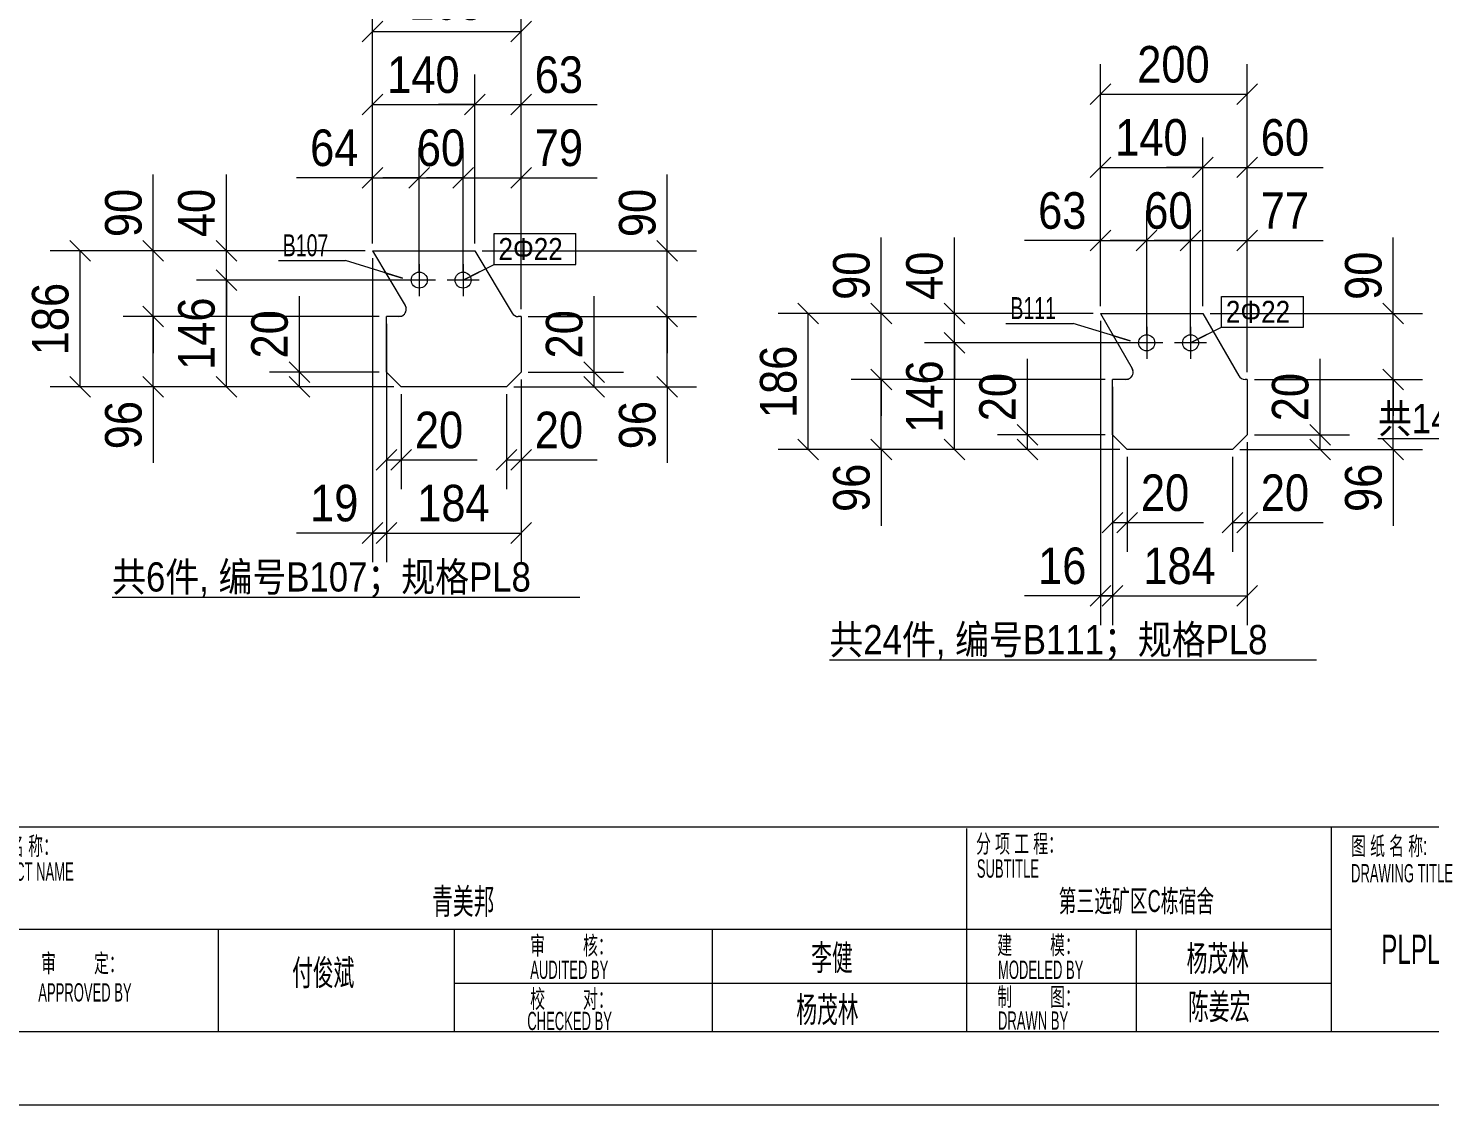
# Model space of a CAD drawing. Header units: inches. Extents: x 0 to 1938, y -2180 to 0.
# Drawn here: x 320 to 511.8, y -860 to -712.7 of the extents above; entities that cross this region are included whole.
import ezdxf

# ---------------------------------------------------------------- set-up
doc = ezdxf.new("R2010")
doc.units = ezdxf.units.IN
doc.header["$MEASUREMENT"] = 0
doc.linetypes.add('XKITLINE00', pattern=[0])
doc.linetypes.add('XKITLINE01', pattern=[4, 1, -1, 1, -1])
for name, color, linetype, lineweight in [('Bolt', 7, 'Continuous', 0), ('BoltMark', 3, 'Continuous', 0), ('DrawingSheet', 5, 'Continuous', 0), ('OtherObjectType', 1, 'Continuous', 0), ('Part', 2, 'Continuous', 0), ('PartMark', 3, 'Continuous', 0), ('Z-DIMENSIONS', 1, 'Continuous', 0)]:
    doc.layers.add(name, color=color, linetype=linetype, lineweight=lineweight)
doc.styles.add('Arial', font='arial.ttf')
doc.styles.add('Arial Narrow', font='ARIAL.TTF')
doc.styles.add('romsim', font='ARIAL.TTF')
doc.styles.add('宋体', font='ARIAL.TTF')

# ---------------------------------------------------------------- blocks, each defined once
blk = doc.blocks.new('*A219')
at = {"layer": 'Part', "color": 2, "linetype": 'XKITLINE00', "lineweight": 0}
for p, q in [((369.63, 121.83), (374.1, 114.35)), ((369.63, 121.83), (383.63, 121.83)), ((383.63, 121.83), (388.72, 113.32)), ((374.1, 114.35), (374.22, 114.07)), ((388.72, 113.32), (388.87, 113.12)), ((371.54, 105.23), (371.54, 112.83)), ((373.24, 112.83), (371.54, 112.83)), ((373.54, 112.88), (373.24, 112.83)), ((388.87, 113.12), (389.08, 112.97)), ((389.08, 112.97), (389.32, 112.87)), ((389.32, 112.87), (389.57, 112.83)), ((389.94, 112.83), (389.57, 112.83)), ((389.94, 112.83), (389.94, 105.23)), ((373.54, 103.23), (371.54, 105.23)), ((389.94, 105.23), (387.94, 103.23)), ((387.94, 103.23), (373.54, 103.23))]:
    blk.add_line(p, q, dxfattribs=at)
at = {"layer": 'Part', "color": 6, "linetype": 'XKITLINE01', "lineweight": 0}
for p, q in [((374.22, 114.07), (374.1, 114.35)), ((373.24, 112.83), (373.54, 112.88))]:
    blk.add_line(p, q, dxfattribs=at)
at = {"layer": 'Part', "color": 2, "linetype": 'XKITLINE00', "lineweight": 0}
blk.add_arc((373.24, 113.83), 1, 287.2627, 13.5761, dxfattribs=at)
at = {"layer": 'Part', "color": 6, "linetype": 'XKITLINE01', "lineweight": 0}
blk.add_arc((373.24, 113.83), 1, 287.2627, 13.5761, dxfattribs=at)
blk = doc.blocks.new('*A220')
at = {"layer": 'Bolt', "color": 2, "linetype": 'XKITLINE00', "lineweight": 0}
for p, q in [((376.02, 120.03), (376.02, 115.63)), ((382.02, 120.03), (382.02, 115.63)), ((378.22, 117.83), (373.82, 117.83)), ((384.22, 117.83), (379.82, 117.83))]:
    blk.add_line(p, q, dxfattribs=at)
for centre in [(376.02, 117.83), (382.02, 117.83)]:
    blk.add_circle(centre, 1.1, dxfattribs=at)
blk = doc.blocks.new('*A227')
at = {"layer": 'Part', "color": 2, "linetype": 'XKITLINE00', "lineweight": 0}
for p, q in [((469.23, 113.25), (473.55, 105.75)), ((469.23, 113.25), (483.23, 113.25)), ((483.23, 113.25), (488.13, 104.75)), ((473.55, 105.75), (473.66, 105.47)), ((470.87, 96.65), (470.87, 104.25)), ((472.69, 104.25), (470.87, 104.25)), ((472.98, 104.29), (472.69, 104.25)), ((488.13, 104.75), (488.29, 104.54)), ((488.29, 104.54), (488.5, 104.38)), ((488.5, 104.38), (488.74, 104.28)), ((488.74, 104.28), (489, 104.25)), ((489.27, 104.25), (489, 104.25)), ((489.27, 104.25), (489.27, 96.65)), ((472.87, 94.65), (470.87, 96.65)), ((489.27, 96.65), (487.27, 94.65)), ((487.27, 94.65), (472.87, 94.65))]:
    blk.add_line(p, q, dxfattribs=at)
at = {"layer": 'Part', "color": 6, "linetype": 'XKITLINE01', "lineweight": 0}
for p, q in [((473.66, 105.47), (473.55, 105.75)), ((472.69, 104.25), (472.98, 104.29))]:
    blk.add_line(p, q, dxfattribs=at)
at = {"layer": 'Part', "color": 2, "linetype": 'XKITLINE00', "lineweight": 0}
blk.add_arc((472.69, 105.25), 1, 287.1352, 12.8115, dxfattribs=at)
at = {"layer": 'Part', "color": 6, "linetype": 'XKITLINE01', "lineweight": 0}
blk.add_arc((472.69, 105.25), 1, 287.1352, 12.8115, dxfattribs=at)
blk = doc.blocks.new('*A228')
at = {"layer": 'Bolt', "color": 2, "linetype": 'XKITLINE00', "lineweight": 0}
for p, q in [((475.54, 111.45), (475.54, 107.05)), ((481.54, 111.45), (481.54, 107.05)), ((477.74, 109.25), (473.34, 109.25)), ((483.74, 109.25), (479.34, 109.25))]:
    blk.add_line(p, q, dxfattribs=at)
for centre in [(475.54, 109.25), (481.54, 109.25)]:
    blk.add_circle(centre, 1.1, dxfattribs=at)
blk = doc.blocks.new('*A237')
at = {"layer": 'DrawingSheet', "color": 5, "linetype": 'XKITLINE00', "lineweight": 0}
blk.add_line((5, 5), (635, 5), dxfattribs=at)
blk = doc.blocks.new('*A239')
at = {"layer": 'OtherObjectType', "color": 3, "linetype": 'XKITLINE00', "lineweight": 0}
for p, q in [((625, 43), (217.6, 43)), ((452.8, 43), (382.8, 43)), ((450.9, 42.8), (450.9, 15.1)), ((500.8, 43), (500.8, 15)), ((500.8, 29), (313.7, 29)), ((348.5, 29), (348.5, 15)), ((380.8, 29), (380.8, 15)), ((416.1, 29.1), (416.1, 15.1)), ((474.1, 29), (474.1, 15)), ((500.8, 21.6), (380.8, 21.6)), ((625, 15), (217.6, 15))]:
    blk.add_line(p, q, dxfattribs=at)
at = {"layer": 'OtherObjectType', "color": 7, "style": 'Arial'}
for s, height, width, p in [('分 项 工 程：', 2.5, 0.595, (452.2, 39.49)), ('项 目 名 称：', 2.5, 0.595, (314.7, 39.18)), ('图 纸 名 称:', 2.5, 0.595, (503.5, 39.17)), ('SUBTITLE', 2.5, 0.51, (452.3, 36.09)), ('PROJECT NAME', 2.5, 0.51, (314.8, 35.67)), ('DRAWING TITLE', 2.5, 0.51, (503.5, 35.45)), ('审         核：', 2.5, 0.595, (391.2, 25.57)), ('李健', 3.5, 0.595, (429.64, 23.4)), ('建         模：', 2.5, 0.595, (455.1, 25.62)), ('杨茂林', 3.5, 0.595, (481, 23.3)), ('审         定：', 2.5, 0.595, (324.3, 23.14)), ('付俊斌', 3.5, 0.595, (358.62, 21.35)), ('AUDITED BY', 2.5, 0.51, (391.2, 22.25)), ('MODELED BY', 2.5, 0.51, (455.2, 22.24)), ('APPROVED BY', 2.5, 0.51, (323.9, 19.15)), ('校         对：', 2.5, 0.595, (391.2, 18.27)), ('制         图：', 2.5, 0.595, (455.1, 18.55)), ('杨茂林', 3.5, 0.595, (427.6, 16.3)), ('陈姜宏', 3.5, 0.595, (481.2, 16.7)), ('CHECKED BY', 2.5, 0.51, (390.8, 15.24)), ('DRAWN BY', 2.5, 0.51, (455.2, 15.29))]:
    blk.add_text(s, height=height, dxfattribs=dict(at, width=width)).set_placement(p)
at = {"layer": 'OtherObjectType', "color": 2, "style": 'Arial', "width": 0.595}
for s, height, p in [('青美邦', 3.5, (377.78, 31.1)), ('第三选矿区C栋宿舍', 3, (463.49, 31.4))]:
    blk.add_text(s, height=height, dxfattribs=at).set_placement(p)
at = {"layer": 'OtherObjectType', "color": 6, "style": 'Arial', "width": 0.595}
blk.add_text('PLPL8mm零件图', height=4, dxfattribs=at).set_placement((507.62, 24.3))
blk = doc.blocks.new('*A536')
at = {"layer": 'OtherObjectType', "color": 6, "linetype": 'XKITLINE00', "lineweight": 0}
blk.add_line((334, 74.48), (397.98, 74.48), dxfattribs=at)
at = {"layer": 'OtherObjectType', "color": 3, "style": '宋体', "width": 0.85}
blk.add_text('共6件, 编号B107；规格PL8', height=4, dxfattribs=at).set_placement((334, 75.23))
blk = doc.blocks.new('*A537')
at = {"layer": 'Z-DIMENSIONS', "color": 4, "linetype": 'XKITLINE00', "lineweight": 0}
for p, q in [((389.94, 104.23), (389.94, 89.23)), ((387.94, 102.23), (387.94, 89.23)), ((389.36, 94.65), (386.53, 91.82)), ((391.36, 94.65), (388.53, 91.82)), ((387.94, 93.23), (389.94, 93.23)), ((389.94, 93.23), (400.36, 93.23)), ((389.94, 93.23), (400.36, 93.23))]:
    blk.add_line(p, q, dxfattribs=at)
at = {"layer": 'Z-DIMENSIONS', "color": 7}
for p in [(387.94, 93.23), (389.94, 93.23)]:
    blk.add_point(p, dxfattribs=at)
at = {"layer": 'Z-DIMENSIONS', "color": 7, "style": 'Arial Narrow', "width": 0.85}
blk.add_text('20', height=5, dxfattribs=at).set_placement((391.82, 94.83))
blk = doc.blocks.new('*A538')
at = {"layer": 'Z-DIMENSIONS', "color": 4, "linetype": 'XKITLINE00', "lineweight": 0}
for p, q in [((371.54, 104.23), (371.54, 89.23)), ((373.54, 102.23), (373.54, 89.23)), ((372.96, 94.65), (370.13, 91.82)), ((374.96, 94.65), (372.13, 91.82)), ((371.54, 93.23), (373.54, 93.23)), ((373.54, 93.23), (383.96, 93.23)), ((373.54, 93.23), (383.96, 93.23))]:
    blk.add_line(p, q, dxfattribs=at)
at = {"layer": 'Z-DIMENSIONS', "color": 7}
for p in [(371.54, 93.23), (373.54, 93.23)]:
    blk.add_point(p, dxfattribs=at)
at = {"layer": 'Z-DIMENSIONS', "color": 7, "style": 'Arial Narrow', "width": 0.85}
blk.add_text('20', height=5, dxfattribs=at).set_placement((375.42, 94.83))
blk = doc.blocks.new('*A539')
at = {"layer": 'Z-DIMENSIONS', "color": 4, "linetype": 'XKITLINE00', "lineweight": 0}
for p, q in [((359.63, 105.23), (359.63, 115.65)), ((359.63, 105.23), (359.63, 115.65)), ((358.22, 106.65), (361.05, 103.82)), ((370.54, 105.23), (355.53, 105.23)), ((358.22, 104.65), (361.05, 101.82)), ((359.63, 103.23), (359.63, 105.23)), ((372.54, 103.23), (355.53, 103.23))]:
    blk.add_line(p, q, dxfattribs=at)
at = {"layer": 'Z-DIMENSIONS', "color": 7}
for p in [(359.63, 105.23), (359.63, 103.23)]:
    blk.add_point(p, dxfattribs=at)
at = {"layer": 'Z-DIMENSIONS', "color": 7, "style": 'Arial Narrow', "width": 0.85}
blk.add_text('20', height=5, rotation=90.0002, dxfattribs=at).set_placement((358.03, 107.11))
blk = doc.blocks.new('*A540')
at = {"layer": 'Z-DIMENSIONS', "color": 4, "linetype": 'XKITLINE00', "lineweight": 0}
for p, q in [((399.94, 105.23), (399.94, 115.65)), ((399.94, 105.23), (399.94, 115.65)), ((398.53, 106.65), (401.36, 103.82)), ((390.94, 105.23), (403.94, 105.23)), ((398.53, 104.65), (401.36, 101.82)), ((399.94, 103.23), (399.94, 105.23)), ((388.94, 103.23), (403.94, 103.23))]:
    blk.add_line(p, q, dxfattribs=at)
at = {"layer": 'Z-DIMENSIONS', "color": 7}
for p in [(399.94, 105.23), (399.94, 103.23)]:
    blk.add_point(p, dxfattribs=at)
at = {"layer": 'Z-DIMENSIONS', "color": 7, "style": 'Arial Narrow', "width": 0.85}
blk.add_text('20', height=5, rotation=90.0002, dxfattribs=at).set_placement((398.34, 107.11))
blk = doc.blocks.new('*A541')
at = {"layer": 'Z-DIMENSIONS', "color": 4, "linetype": 'XKITLINE00', "lineweight": 0}
for p, q in [((382.02, 118.83), (382.02, 135.93)), ((389.94, 113.83), (389.94, 135.93)), ((383.44, 133.25), (380.61, 130.42)), ((391.36, 133.25), (388.53, 130.42)), ((382.02, 131.83), (377.02, 131.83)), ((382.02, 131.83), (389.94, 131.83)), ((389.94, 131.83), (400.36, 131.83)), ((389.94, 131.83), (400.36, 131.83))]:
    blk.add_line(p, q, dxfattribs=at)
at = {"layer": 'Z-DIMENSIONS', "color": 7}
for p in [(382.02, 131.83), (389.94, 131.83)]:
    blk.add_point(p, dxfattribs=at)
at = {"layer": 'Z-DIMENSIONS', "color": 7, "style": 'Arial Narrow', "width": 0.85}
blk.add_text('79', height=5, dxfattribs=at).set_placement((391.82, 133.43))
blk = doc.blocks.new('*A542')
at = {"layer": 'Z-DIMENSIONS', "color": 4, "linetype": 'XKITLINE00', "lineweight": 0}
for p, q in [((376.02, 118.83), (376.02, 135.93)), ((382.02, 118.83), (382.02, 135.93)), ((377.44, 133.25), (374.61, 130.42)), ((383.44, 133.25), (380.61, 130.42)), ((376.02, 131.83), (371.02, 131.83)), ((376.02, 131.83), (382.02, 131.83)), ((382.02, 131.83), (387.02, 131.83))]:
    blk.add_line(p, q, dxfattribs=at)
at = {"layer": 'Z-DIMENSIONS', "color": 7}
for p in [(376.02, 131.83), (382.02, 131.83)]:
    blk.add_point(p, dxfattribs=at)
at = {"layer": 'Z-DIMENSIONS', "color": 7, "style": 'Arial Narrow', "width": 0.85}
blk.add_text('60', height=5, dxfattribs=at).set_placement((375.69, 133.43))
blk = doc.blocks.new('*A543')
at = {"layer": 'Z-DIMENSIONS', "color": 4, "linetype": 'XKITLINE00', "lineweight": 0}
for p, q in [((369.63, 122.83), (369.63, 135.93)), ((376.02, 118.83), (376.02, 135.93)), ((371.05, 133.25), (368.22, 130.42)), ((377.44, 133.25), (374.61, 130.42)), ((369.63, 131.83), (359.22, 131.83)), ((369.63, 131.83), (359.22, 131.83)), ((369.63, 131.83), (376.02, 131.83)), ((376.02, 131.83), (381.02, 131.83))]:
    blk.add_line(p, q, dxfattribs=at)
at = {"layer": 'Z-DIMENSIONS', "color": 7}
for p in [(369.63, 131.83), (376.02, 131.83)]:
    blk.add_point(p, dxfattribs=at)
at = {"layer": 'Z-DIMENSIONS', "color": 7, "style": 'Arial Narrow', "width": 0.85}
blk.add_text('64', height=5, dxfattribs=at).set_placement((361.09, 133.43))
blk = doc.blocks.new('*A544')
at = {"layer": 'Z-DIMENSIONS', "color": 4, "linetype": 'XKITLINE00', "lineweight": 0}
for p, q in [((349.63, 121.83), (349.63, 132.25)), ((349.63, 121.83), (349.63, 132.25)), ((348.22, 123.25), (351.05, 120.42)), ((368.63, 121.83), (345.53, 121.83)), ((349.63, 117.83), (349.63, 121.83)), ((348.22, 119.25), (351.05, 116.42)), ((375.02, 117.83), (345.53, 117.83)), ((349.63, 117.83), (349.63, 112.83))]:
    blk.add_line(p, q, dxfattribs=at)
at = {"layer": 'Z-DIMENSIONS', "color": 7}
for p in [(349.63, 121.83), (349.63, 117.83)]:
    blk.add_point(p, dxfattribs=at)
at = {"layer": 'Z-DIMENSIONS', "color": 7, "style": 'Arial Narrow', "width": 0.85}
blk.add_text('40', height=5, rotation=90.0002, dxfattribs=at).set_placement((348.03, 123.71))
blk = doc.blocks.new('*A545')
at = {"layer": 'Z-DIMENSIONS', "color": 4, "linetype": 'XKITLINE00', "lineweight": 0}
for p, q in [((349.63, 117.83), (349.63, 122.83)), ((348.22, 119.25), (351.05, 116.42)), ((375.02, 117.83), (345.53, 117.83)), ((349.63, 103.23), (349.63, 117.83)), ((348.22, 104.65), (351.05, 101.82)), ((372.54, 103.23), (345.53, 103.23))]:
    blk.add_line(p, q, dxfattribs=at)
at = {"layer": 'Z-DIMENSIONS', "color": 7}
for p in [(349.63, 117.83), (349.63, 103.23)]:
    blk.add_point(p, dxfattribs=at)
at = {"layer": 'Z-DIMENSIONS', "color": 7, "style": 'Arial Narrow', "width": 0.85}
blk.add_text('146', height=5, rotation=90.0002, dxfattribs=at).set_placement((348.03, 105.54))
blk = doc.blocks.new('*A546')
at = {"layer": 'Z-DIMENSIONS', "color": 4, "linetype": 'XKITLINE00', "lineweight": 0}
for p, q in [((383.63, 122.83), (383.63, 145.93)), ((389.94, 113.83), (389.94, 145.93)), ((385.05, 143.25), (382.22, 140.42)), ((391.36, 143.25), (388.53, 140.42)), ((383.63, 141.83), (378.63, 141.83)), ((383.63, 141.83), (389.94, 141.83)), ((389.94, 141.83), (400.36, 141.83)), ((389.94, 141.83), (400.36, 141.83))]:
    blk.add_line(p, q, dxfattribs=at)
at = {"layer": 'Z-DIMENSIONS', "color": 7}
for p in [(383.63, 141.83), (389.94, 141.83)]:
    blk.add_point(p, dxfattribs=at)
at = {"layer": 'Z-DIMENSIONS', "color": 7, "style": 'Arial Narrow', "width": 0.85}
blk.add_text('63', height=5, dxfattribs=at).set_placement((391.82, 143.43))
blk = doc.blocks.new('*A547')
at = {"layer": 'Z-DIMENSIONS', "color": 4, "linetype": 'XKITLINE00', "lineweight": 0}
for p, q in [((369.63, 122.83), (369.63, 145.93)), ((383.63, 122.83), (383.63, 145.93)), ((371.05, 143.25), (368.22, 140.42)), ((385.05, 143.25), (382.22, 140.42)), ((369.63, 141.83), (383.63, 141.83)), ((383.63, 141.83), (388.63, 141.83))]:
    blk.add_line(p, q, dxfattribs=at)
at = {"layer": 'Z-DIMENSIONS', "color": 7}
for p in [(369.63, 141.83), (383.63, 141.83)]:
    blk.add_point(p, dxfattribs=at)
at = {"layer": 'Z-DIMENSIONS', "color": 7, "style": 'Arial Narrow', "width": 0.85}
blk.add_text('140', height=5, dxfattribs=at).set_placement((371.63, 143.43))
blk = doc.blocks.new('*A548')
at = {"layer": 'Z-DIMENSIONS', "color": 4, "linetype": 'XKITLINE00', "lineweight": 0}
for p, q in [((371.54, 111.83), (371.54, 79.23)), ((389.94, 104.23), (389.94, 79.23)), ((372.96, 84.65), (370.13, 81.82)), ((391.36, 84.65), (388.53, 81.82)), ((371.54, 83.23), (366.54, 83.23)), ((371.54, 83.23), (389.94, 83.23))]:
    blk.add_line(p, q, dxfattribs=at)
at = {"layer": 'Z-DIMENSIONS', "color": 7}
for p in [(371.54, 83.23), (389.94, 83.23)]:
    blk.add_point(p, dxfattribs=at)
at = {"layer": 'Z-DIMENSIONS', "color": 7, "style": 'Arial Narrow', "width": 0.85}
blk.add_text('184', height=5, dxfattribs=at).set_placement((375.74, 84.83))
blk = doc.blocks.new('*A549')
at = {"layer": 'Z-DIMENSIONS', "color": 4, "linetype": 'XKITLINE00', "lineweight": 0}
for p, q in [((369.63, 120.83), (369.63, 79.23)), ((371.54, 111.83), (371.54, 79.23)), ((371.05, 84.65), (368.22, 81.82)), ((372.96, 84.65), (370.13, 81.82)), ((369.63, 83.23), (359.22, 83.23)), ((369.63, 83.23), (359.22, 83.23)), ((369.63, 83.23), (371.54, 83.23)), ((371.54, 83.23), (376.54, 83.23))]:
    blk.add_line(p, q, dxfattribs=at)
at = {"layer": 'Z-DIMENSIONS', "color": 7}
for p in [(369.63, 83.23), (371.54, 83.23)]:
    blk.add_point(p, dxfattribs=at)
at = {"layer": 'Z-DIMENSIONS', "color": 7, "style": 'Arial Narrow', "width": 0.85}
blk.add_text('19', height=5, dxfattribs=at).set_placement((361.09, 84.83))
blk = doc.blocks.new('*A550')
at = {"layer": 'Z-DIMENSIONS', "color": 4, "linetype": 'XKITLINE00', "lineweight": 0}
for p, q in [((339.63, 121.83), (339.63, 132.25)), ((339.63, 121.83), (339.63, 132.25)), ((338.22, 123.25), (341.05, 120.42)), ((368.63, 121.83), (335.53, 121.83)), ((339.63, 112.83), (339.63, 121.83)), ((338.22, 114.25), (341.05, 111.42)), ((370.54, 112.83), (335.53, 112.83)), ((339.63, 112.83), (339.63, 107.83))]:
    blk.add_line(p, q, dxfattribs=at)
at = {"layer": 'Z-DIMENSIONS', "color": 7}
for p in [(339.63, 121.83), (339.63, 112.83)]:
    blk.add_point(p, dxfattribs=at)
at = {"layer": 'Z-DIMENSIONS', "color": 7, "style": 'Arial Narrow', "width": 0.85}
blk.add_text('90', height=5, rotation=90.0002, dxfattribs=at).set_placement((338.03, 123.71))
blk = doc.blocks.new('*A551')
at = {"layer": 'Z-DIMENSIONS', "color": 4, "linetype": 'XKITLINE00', "lineweight": 0}
for p, q in [((339.63, 112.83), (339.63, 117.83)), ((338.22, 114.25), (341.05, 111.42)), ((370.54, 112.83), (335.53, 112.83)), ((339.63, 103.23), (339.63, 112.83)), ((338.22, 104.65), (341.05, 101.82)), ((372.54, 103.23), (335.53, 103.23)), ((339.63, 103.23), (339.63, 92.82)), ((339.63, 103.23), (339.63, 92.82))]:
    blk.add_line(p, q, dxfattribs=at)
at = {"layer": 'Z-DIMENSIONS', "color": 7}
for p in [(339.63, 112.83), (339.63, 103.23)]:
    blk.add_point(p, dxfattribs=at)
at = {"layer": 'Z-DIMENSIONS', "color": 7, "style": 'Arial Narrow', "width": 0.85}
blk.add_text('96', height=5, rotation=90.0002, dxfattribs=at).set_placement((338.03, 94.69))
blk = doc.blocks.new('*A552')
at = {"layer": 'Z-DIMENSIONS', "color": 4, "linetype": 'XKITLINE00', "lineweight": 0}
for p, q in [((409.94, 121.83), (409.94, 132.25)), ((409.94, 121.83), (409.94, 132.25)), ((408.53, 123.25), (411.36, 120.42)), ((384.63, 121.83), (413.94, 121.83)), ((409.94, 112.83), (409.94, 121.83)), ((408.53, 114.25), (411.36, 111.42)), ((390.94, 112.83), (413.94, 112.83)), ((409.94, 112.83), (409.94, 107.83))]:
    blk.add_line(p, q, dxfattribs=at)
at = {"layer": 'Z-DIMENSIONS', "color": 7}
for p in [(409.94, 121.83), (409.94, 112.83)]:
    blk.add_point(p, dxfattribs=at)
at = {"layer": 'Z-DIMENSIONS', "color": 7, "style": 'Arial Narrow', "width": 0.85}
blk.add_text('90', height=5, rotation=90.0002, dxfattribs=at).set_placement((408.34, 123.71))
blk = doc.blocks.new('*A553')
at = {"layer": 'Z-DIMENSIONS', "color": 4, "linetype": 'XKITLINE00', "lineweight": 0}
for p, q in [((409.94, 112.83), (409.94, 117.83)), ((408.53, 114.25), (411.36, 111.42)), ((390.94, 112.83), (413.94, 112.83)), ((409.94, 103.23), (409.94, 112.83)), ((408.53, 104.65), (411.36, 101.82)), ((388.94, 103.23), (413.94, 103.23)), ((409.94, 103.23), (409.94, 92.82)), ((409.94, 103.23), (409.94, 92.82))]:
    blk.add_line(p, q, dxfattribs=at)
at = {"layer": 'Z-DIMENSIONS', "color": 7}
for p in [(409.94, 112.83), (409.94, 103.23)]:
    blk.add_point(p, dxfattribs=at)
at = {"layer": 'Z-DIMENSIONS', "color": 7, "style": 'Arial Narrow', "width": 0.85}
blk.add_text('96', height=5, rotation=90.0002, dxfattribs=at).set_placement((408.34, 94.69))
blk = doc.blocks.new('*A554')
at = {"layer": 'Z-DIMENSIONS', "color": 4, "linetype": 'XKITLINE00', "lineweight": 0}
for p, q in [((369.63, 122.83), (369.63, 155.93)), ((389.94, 113.83), (389.94, 155.93)), ((371.05, 153.25), (368.22, 150.42)), ((369.63, 151.83), (389.94, 151.83)), ((391.36, 153.25), (388.53, 150.42))]:
    blk.add_line(p, q, dxfattribs=at)
at = {"layer": 'Z-DIMENSIONS', "color": 7}
for p in [(369.63, 151.83), (389.94, 151.83)]:
    blk.add_point(p, dxfattribs=at)
at = {"layer": 'Z-DIMENSIONS', "color": 7, "style": 'Arial Narrow', "width": 0.85}
blk.add_text('203', height=5, dxfattribs=at).set_placement((374.79, 153.43))
blk = doc.blocks.new('*A555')
at = {"layer": 'Z-DIMENSIONS', "color": 4, "linetype": 'XKITLINE00', "lineweight": 0}
for p, q in [((328.22, 123.25), (331.05, 120.42)), ((368.63, 121.83), (325.53, 121.83)), ((329.63, 103.23), (329.63, 121.83)), ((328.22, 104.65), (331.05, 101.82)), ((372.54, 103.23), (325.53, 103.23))]:
    blk.add_line(p, q, dxfattribs=at)
at = {"layer": 'Z-DIMENSIONS', "color": 7}
for p in [(329.63, 121.83), (329.63, 103.23)]:
    blk.add_point(p, dxfattribs=at)
at = {"layer": 'Z-DIMENSIONS', "color": 7, "style": 'Arial Narrow', "width": 0.85}
blk.add_text('186', height=5, rotation=90.0002, dxfattribs=at).set_placement((328.03, 107.54))
blk = doc.blocks.new('*A556')
at = {"layer": 'PartMark', "color": 4, "linetype": 'XKITLINE00', "lineweight": 0}
for p, q in [((356.74, 120.49), (365.93, 120.49)), ((373.72, 118.09), (365.93, 120.49)), ((371.33, 118.82), (373.72, 118.09))]:
    blk.add_line(p, q, dxfattribs=at)
at = {"layer": 'PartMark', "color": 1, "style": 'romsim', "width": 0.6375}
blk.add_text('B107', height=3, dxfattribs=at).set_placement((357.34, 121.09))
blk = doc.blocks.new('*A557')
at = {"layer": 'BoltMark', "color": 1, "linetype": 'XKITLINE00', "lineweight": 0}
for p, q in [((386.26, 124.18), (397.46, 124.18)), ((386.26, 119.98), (386.26, 124.18)), ((397.46, 119.98), (397.46, 124.18)), ((382.02, 117.83), (386.26, 119.98)), ((384.25, 118.96), (382.02, 117.83)), ((386.26, 119.98), (397.46, 119.98))]:
    blk.add_line(p, q, dxfattribs=at)
at = {"layer": 'BoltMark', "color": 4, "style": '宋体', "width": 0.85}
blk.add_text('2Φ22', height=3, dxfattribs=at).set_placement((386.86, 120.58))
blk = doc.blocks.new('*A624')
at = {"layer": 'OtherObjectType', "color": 6, "linetype": 'XKITLINE00', "lineweight": 0}
blk.add_line((432.13, 65.9), (498.78, 65.9), dxfattribs=at)
at = {"layer": 'OtherObjectType', "color": 3, "style": '宋体', "width": 0.85}
blk.add_text('共24件, 编号B111；规格PL8', height=4, dxfattribs=at).set_placement((432.13, 66.65))
blk = doc.blocks.new('*A625')
at = {"layer": 'Z-DIMENSIONS', "color": 4, "linetype": 'XKITLINE00', "lineweight": 0}
for p, q in [((489.27, 95.65), (489.27, 80.65)), ((487.27, 93.65), (487.27, 80.65)), ((488.69, 86.06), (485.86, 83.24)), ((487.27, 84.65), (489.27, 84.65)), ((490.69, 86.06), (487.86, 83.24)), ((489.27, 84.65), (499.69, 84.65)), ((489.27, 84.65), (499.69, 84.65))]:
    blk.add_line(p, q, dxfattribs=at)
at = {"layer": 'Z-DIMENSIONS', "color": 7}
for p in [(487.27, 84.65), (489.27, 84.65)]:
    blk.add_point(p, dxfattribs=at)
at = {"layer": 'Z-DIMENSIONS', "color": 7, "style": 'Arial Narrow', "width": 0.85}
blk.add_text('20', height=5, dxfattribs=at).set_placement((491.15, 86.25))
blk = doc.blocks.new('*A626')
at = {"layer": 'Z-DIMENSIONS', "color": 4, "linetype": 'XKITLINE00', "lineweight": 0}
for p, q in [((470.87, 95.65), (470.87, 80.65)), ((472.87, 93.65), (472.87, 80.65)), ((472.29, 86.06), (469.46, 83.24)), ((470.87, 84.65), (472.87, 84.65)), ((474.29, 86.06), (471.46, 83.24)), ((472.87, 84.65), (483.29, 84.65)), ((472.87, 84.65), (483.29, 84.65))]:
    blk.add_line(p, q, dxfattribs=at)
at = {"layer": 'Z-DIMENSIONS', "color": 7}
for p in [(470.87, 84.65), (472.87, 84.65)]:
    blk.add_point(p, dxfattribs=at)
at = {"layer": 'Z-DIMENSIONS', "color": 7, "style": 'Arial Narrow', "width": 0.85}
blk.add_text('20', height=5, dxfattribs=at).set_placement((474.75, 86.25))
blk = doc.blocks.new('*A627')
at = {"layer": 'Z-DIMENSIONS', "color": 4, "linetype": 'XKITLINE00', "lineweight": 0}
for p, q in [((459.23, 96.65), (459.23, 107.07)), ((459.23, 96.65), (459.23, 107.07)), ((457.82, 98.06), (460.65, 95.24)), ((469.87, 96.65), (455.13, 96.65)), ((457.82, 96.06), (460.65, 93.24)), ((459.23, 94.65), (459.23, 96.65)), ((471.87, 94.65), (455.13, 94.65))]:
    blk.add_line(p, q, dxfattribs=at)
at = {"layer": 'Z-DIMENSIONS', "color": 7}
for p in [(459.23, 96.65), (459.23, 94.65)]:
    blk.add_point(p, dxfattribs=at)
at = {"layer": 'Z-DIMENSIONS', "color": 7, "style": 'Arial Narrow', "width": 0.85}
blk.add_text('20', height=5, rotation=90.0002, dxfattribs=at).set_placement((457.63, 98.52))
blk = doc.blocks.new('*A628')
at = {"layer": 'Z-DIMENSIONS', "color": 4, "linetype": 'XKITLINE00', "lineweight": 0}
for p, q in [((499.27, 96.65), (499.27, 107.07)), ((499.27, 96.65), (499.27, 107.07)), ((497.86, 98.06), (500.69, 95.24)), ((490.27, 96.65), (503.27, 96.65)), ((497.86, 96.06), (500.69, 93.24)), ((499.27, 94.65), (499.27, 96.65)), ((488.27, 94.65), (503.27, 94.65))]:
    blk.add_line(p, q, dxfattribs=at)
at = {"layer": 'Z-DIMENSIONS', "color": 7}
for p in [(499.27, 96.65), (499.27, 94.65)]:
    blk.add_point(p, dxfattribs=at)
at = {"layer": 'Z-DIMENSIONS', "color": 7, "style": 'Arial Narrow', "width": 0.85}
blk.add_text('20', height=5, rotation=90.0002, dxfattribs=at).set_placement((497.67, 98.52))
blk = doc.blocks.new('*A629')
at = {"layer": 'Z-DIMENSIONS', "color": 4, "linetype": 'XKITLINE00', "lineweight": 0}
for p, q in [((481.54, 110.25), (481.54, 127.35)), ((489.27, 105.25), (489.27, 127.35)), ((481.54, 123.25), (476.54, 123.25)), ((482.95, 124.66), (480.12, 121.84)), ((481.54, 123.25), (489.27, 123.25)), ((490.69, 124.66), (487.86, 121.84)), ((489.27, 123.25), (499.69, 123.25)), ((489.27, 123.25), (499.69, 123.25))]:
    blk.add_line(p, q, dxfattribs=at)
at = {"layer": 'Z-DIMENSIONS', "color": 7}
for p in [(481.54, 123.25), (489.27, 123.25)]:
    blk.add_point(p, dxfattribs=at)
at = {"layer": 'Z-DIMENSIONS', "color": 7, "style": 'Arial Narrow', "width": 0.85}
blk.add_text('77', height=5, dxfattribs=at).set_placement((491.15, 124.85))
blk = doc.blocks.new('*A630')
at = {"layer": 'Z-DIMENSIONS', "color": 4, "linetype": 'XKITLINE00', "lineweight": 0}
for p, q in [((475.54, 110.25), (475.54, 127.35)), ((481.54, 110.25), (481.54, 127.35)), ((475.54, 123.25), (470.54, 123.25)), ((476.95, 124.66), (474.12, 121.84)), ((475.54, 123.25), (481.54, 123.25)), ((482.95, 124.66), (480.12, 121.84)), ((481.54, 123.25), (486.54, 123.25))]:
    blk.add_line(p, q, dxfattribs=at)
at = {"layer": 'Z-DIMENSIONS', "color": 7}
for p in [(475.54, 123.25), (481.54, 123.25)]:
    blk.add_point(p, dxfattribs=at)
at = {"layer": 'Z-DIMENSIONS', "color": 7, "style": 'Arial Narrow', "width": 0.85}
blk.add_text('60', height=5, dxfattribs=at).set_placement((475.21, 124.85))
blk = doc.blocks.new('*A631')
at = {"layer": 'Z-DIMENSIONS', "color": 4, "linetype": 'XKITLINE00', "lineweight": 0}
for p, q in [((469.23, 114.25), (469.23, 127.35)), ((475.54, 110.25), (475.54, 127.35)), ((469.23, 123.25), (458.82, 123.25)), ((469.23, 123.25), (458.82, 123.25)), ((470.65, 124.66), (467.82, 121.84)), ((469.23, 123.25), (475.54, 123.25)), ((476.95, 124.66), (474.12, 121.84)), ((475.54, 123.25), (480.54, 123.25))]:
    blk.add_line(p, q, dxfattribs=at)
at = {"layer": 'Z-DIMENSIONS', "color": 7}
for p in [(469.23, 123.25), (475.54, 123.25)]:
    blk.add_point(p, dxfattribs=at)
at = {"layer": 'Z-DIMENSIONS', "color": 7, "style": 'Arial Narrow', "width": 0.85}
blk.add_text('63', height=5, dxfattribs=at).set_placement((460.69, 124.85))
blk = doc.blocks.new('*A632')
at = {"layer": 'Z-DIMENSIONS', "color": 4, "linetype": 'XKITLINE00', "lineweight": 0}
for p, q in [((449.23, 113.25), (449.23, 123.67)), ((449.23, 113.25), (449.23, 123.67)), ((468.23, 113.25), (445.13, 113.25)), ((447.82, 114.66), (450.65, 111.84)), ((449.23, 109.25), (449.23, 113.25)), ((447.82, 110.66), (450.65, 107.84)), ((474.54, 109.25), (445.13, 109.25)), ((449.23, 109.25), (449.23, 104.25))]:
    blk.add_line(p, q, dxfattribs=at)
at = {"layer": 'Z-DIMENSIONS', "color": 7}
for p in [(449.23, 113.25), (449.23, 109.25)]:
    blk.add_point(p, dxfattribs=at)
at = {"layer": 'Z-DIMENSIONS', "color": 7, "style": 'Arial Narrow', "width": 0.85}
blk.add_text('40', height=5, rotation=90.0002, dxfattribs=at).set_placement((447.63, 115.12))
blk = doc.blocks.new('*A633')
at = {"layer": 'Z-DIMENSIONS', "color": 4, "linetype": 'XKITLINE00', "lineweight": 0}
for p, q in [((449.23, 109.25), (449.23, 114.25)), ((447.82, 110.66), (450.65, 107.84)), ((474.54, 109.25), (445.13, 109.25)), ((449.23, 94.65), (449.23, 109.25)), ((447.82, 96.06), (450.65, 93.24)), ((471.87, 94.65), (445.13, 94.65))]:
    blk.add_line(p, q, dxfattribs=at)
at = {"layer": 'Z-DIMENSIONS', "color": 7}
for p in [(449.23, 109.25), (449.23, 94.65)]:
    blk.add_point(p, dxfattribs=at)
at = {"layer": 'Z-DIMENSIONS', "color": 7, "style": 'Arial Narrow', "width": 0.85}
blk.add_text('146', height=5, rotation=90.0002, dxfattribs=at).set_placement((447.63, 96.95))
blk = doc.blocks.new('*A634')
at = {"layer": 'Z-DIMENSIONS', "color": 4, "linetype": 'XKITLINE00', "lineweight": 0}
for p, q in [((483.23, 114.25), (483.23, 137.35)), ((489.27, 105.25), (489.27, 137.35)), ((484.65, 134.66), (481.82, 131.84)), ((490.69, 134.66), (487.86, 131.84)), ((483.23, 133.25), (478.23, 133.25)), ((483.23, 133.25), (489.27, 133.25)), ((489.27, 133.25), (499.69, 133.25)), ((489.27, 133.25), (499.69, 133.25))]:
    blk.add_line(p, q, dxfattribs=at)
at = {"layer": 'Z-DIMENSIONS', "color": 7}
for p in [(483.23, 133.25), (489.27, 133.25)]:
    blk.add_point(p, dxfattribs=at)
at = {"layer": 'Z-DIMENSIONS', "color": 7, "style": 'Arial Narrow', "width": 0.85}
blk.add_text('60', height=5, dxfattribs=at).set_placement((491.15, 134.85))
blk = doc.blocks.new('*A635')
at = {"layer": 'Z-DIMENSIONS', "color": 4, "linetype": 'XKITLINE00', "lineweight": 0}
for p, q in [((469.23, 114.25), (469.23, 137.35)), ((483.23, 114.25), (483.23, 137.35)), ((470.65, 134.66), (467.82, 131.84)), ((484.65, 134.66), (481.82, 131.84)), ((469.23, 133.25), (483.23, 133.25)), ((483.23, 133.25), (488.23, 133.25))]:
    blk.add_line(p, q, dxfattribs=at)
at = {"layer": 'Z-DIMENSIONS', "color": 7}
for p in [(469.23, 133.25), (483.23, 133.25)]:
    blk.add_point(p, dxfattribs=at)
at = {"layer": 'Z-DIMENSIONS', "color": 7, "style": 'Arial Narrow', "width": 0.85}
blk.add_text('140', height=5, dxfattribs=at).set_placement((471.23, 134.85))
blk = doc.blocks.new('*A636')
at = {"layer": 'Z-DIMENSIONS', "color": 4, "linetype": 'XKITLINE00', "lineweight": 0}
for p, q in [((470.87, 103.25), (470.87, 70.65)), ((489.27, 95.65), (489.27, 70.65)), ((472.29, 76.06), (469.46, 73.24)), ((490.69, 76.06), (487.86, 73.24)), ((470.87, 74.65), (465.87, 74.65)), ((470.87, 74.65), (489.27, 74.65))]:
    blk.add_line(p, q, dxfattribs=at)
at = {"layer": 'Z-DIMENSIONS', "color": 7}
for p in [(470.87, 74.65), (489.27, 74.65)]:
    blk.add_point(p, dxfattribs=at)
at = {"layer": 'Z-DIMENSIONS', "color": 7, "style": 'Arial Narrow', "width": 0.85}
blk.add_text('184', height=5, dxfattribs=at).set_placement((475.08, 76.25))
blk = doc.blocks.new('*A637')
at = {"layer": 'Z-DIMENSIONS', "color": 4, "linetype": 'XKITLINE00', "lineweight": 0}
for p, q in [((469.23, 112.25), (469.23, 70.65)), ((470.87, 103.25), (470.87, 70.65)), ((470.65, 76.06), (467.82, 73.24)), ((472.29, 76.06), (469.46, 73.24)), ((469.23, 74.65), (458.82, 74.65)), ((469.23, 74.65), (458.82, 74.65)), ((469.23, 74.65), (470.87, 74.65)), ((470.87, 74.65), (475.87, 74.65))]:
    blk.add_line(p, q, dxfattribs=at)
at = {"layer": 'Z-DIMENSIONS', "color": 7}
for p in [(469.23, 74.65), (470.87, 74.65)]:
    blk.add_point(p, dxfattribs=at)
at = {"layer": 'Z-DIMENSIONS', "color": 7, "style": 'Arial Narrow', "width": 0.85}
blk.add_text('16', height=5, dxfattribs=at).set_placement((460.69, 76.25))
blk = doc.blocks.new('*A638')
at = {"layer": 'Z-DIMENSIONS', "color": 4, "linetype": 'XKITLINE00', "lineweight": 0}
for p, q in [((439.23, 113.25), (439.23, 123.67)), ((439.23, 113.25), (439.23, 123.67)), ((468.23, 113.25), (435.13, 113.25)), ((437.82, 114.66), (440.65, 111.84)), ((439.23, 104.25), (439.23, 113.25)), ((437.82, 105.66), (440.65, 102.84)), ((469.87, 104.25), (435.13, 104.25)), ((439.23, 104.25), (439.23, 99.25))]:
    blk.add_line(p, q, dxfattribs=at)
at = {"layer": 'Z-DIMENSIONS', "color": 7}
for p in [(439.23, 113.25), (439.23, 104.25)]:
    blk.add_point(p, dxfattribs=at)
at = {"layer": 'Z-DIMENSIONS', "color": 7, "style": 'Arial Narrow', "width": 0.85}
blk.add_text('90', height=5, rotation=90.0002, dxfattribs=at).set_placement((437.63, 115.12))
blk = doc.blocks.new('*A639')
at = {"layer": 'Z-DIMENSIONS', "color": 4, "linetype": 'XKITLINE00', "lineweight": 0}
for p, q in [((439.23, 104.25), (439.23, 109.25)), ((437.82, 105.66), (440.65, 102.84)), ((469.87, 104.25), (435.13, 104.25)), ((439.23, 94.65), (439.23, 104.25)), ((437.82, 96.06), (440.65, 93.24)), ((471.87, 94.65), (435.13, 94.65)), ((439.23, 94.65), (439.23, 84.23)), ((439.23, 94.65), (439.23, 84.23))]:
    blk.add_line(p, q, dxfattribs=at)
at = {"layer": 'Z-DIMENSIONS', "color": 7}
for p in [(439.23, 104.25), (439.23, 94.65)]:
    blk.add_point(p, dxfattribs=at)
at = {"layer": 'Z-DIMENSIONS', "color": 7, "style": 'Arial Narrow', "width": 0.85}
blk.add_text('96', height=5, rotation=90.0002, dxfattribs=at).set_placement((437.63, 86.11))
blk = doc.blocks.new('*A640')
at = {"layer": 'Z-DIMENSIONS', "color": 4, "linetype": 'XKITLINE00', "lineweight": 0}
for p, q in [((509.27, 113.25), (509.27, 123.67)), ((509.27, 113.25), (509.27, 123.67)), ((484.23, 113.25), (513.27, 113.25)), ((507.86, 114.66), (510.69, 111.84)), ((509.27, 104.25), (509.27, 113.25)), ((507.86, 105.66), (510.69, 102.84)), ((490.27, 104.25), (513.27, 104.25)), ((509.27, 104.25), (509.27, 99.25))]:
    blk.add_line(p, q, dxfattribs=at)
at = {"layer": 'Z-DIMENSIONS', "color": 7}
for p in [(509.27, 113.25), (509.27, 104.25)]:
    blk.add_point(p, dxfattribs=at)
at = {"layer": 'Z-DIMENSIONS', "color": 7, "style": 'Arial Narrow', "width": 0.85}
blk.add_text('90', height=5, rotation=90.0002, dxfattribs=at).set_placement((507.67, 115.12))
blk = doc.blocks.new('*A641')
at = {"layer": 'Z-DIMENSIONS', "color": 4, "linetype": 'XKITLINE00', "lineweight": 0}
for p, q in [((509.27, 104.25), (509.27, 109.25)), ((507.86, 105.66), (510.69, 102.84)), ((490.27, 104.25), (513.27, 104.25)), ((509.27, 94.65), (509.27, 104.25)), ((507.86, 96.06), (510.69, 93.24)), ((488.27, 94.65), (513.27, 94.65)), ((509.27, 94.65), (509.27, 84.23)), ((509.27, 94.65), (509.27, 84.23))]:
    blk.add_line(p, q, dxfattribs=at)
at = {"layer": 'Z-DIMENSIONS', "color": 7}
for p in [(509.27, 104.25), (509.27, 94.65)]:
    blk.add_point(p, dxfattribs=at)
at = {"layer": 'Z-DIMENSIONS', "color": 7, "style": 'Arial Narrow', "width": 0.85}
blk.add_text('96', height=5, rotation=90.0002, dxfattribs=at).set_placement((507.67, 86.11))
blk = doc.blocks.new('*A642')
at = {"layer": 'Z-DIMENSIONS', "color": 4, "linetype": 'XKITLINE00', "lineweight": 0}
for p, q in [((469.23, 114.25), (469.23, 147.35)), ((489.27, 105.25), (489.27, 147.35)), ((470.65, 144.66), (467.82, 141.84)), ((490.69, 144.66), (487.86, 141.84)), ((469.23, 143.25), (489.27, 143.25))]:
    blk.add_line(p, q, dxfattribs=at)
at = {"layer": 'Z-DIMENSIONS', "color": 7}
for p in [(469.23, 143.25), (489.27, 143.25)]:
    blk.add_point(p, dxfattribs=at)
at = {"layer": 'Z-DIMENSIONS', "color": 7, "style": 'Arial Narrow', "width": 0.85}
blk.add_text('200', height=5, dxfattribs=at).set_placement((474.25, 144.85))
blk = doc.blocks.new('*A643')
at = {"layer": 'Z-DIMENSIONS', "color": 4, "linetype": 'XKITLINE00', "lineweight": 0}
for p, q in [((468.23, 113.25), (425.13, 113.25)), ((427.82, 114.66), (430.65, 111.84)), ((429.23, 94.65), (429.23, 113.25)), ((427.82, 96.06), (430.65, 93.24)), ((471.87, 94.65), (425.13, 94.65))]:
    blk.add_line(p, q, dxfattribs=at)
at = {"layer": 'Z-DIMENSIONS', "color": 7}
for p in [(429.23, 113.25), (429.23, 94.65)]:
    blk.add_point(p, dxfattribs=at)
at = {"layer": 'Z-DIMENSIONS', "color": 7, "style": 'Arial Narrow', "width": 0.85}
blk.add_text('186', height=5, rotation=90.0002, dxfattribs=at).set_placement((427.63, 98.95))
blk = doc.blocks.new('*A644')
at = {"layer": 'PartMark', "color": 4, "linetype": 'XKITLINE00', "lineweight": 0}
for p, q in [((456.29, 111.9), (465.48, 111.9)), ((473.27, 109.5), (465.48, 111.9)), ((470.88, 110.24), (473.27, 109.5))]:
    blk.add_line(p, q, dxfattribs=at)
at = {"layer": 'PartMark', "color": 1, "style": 'romsim', "width": 0.6375}
blk.add_text('B111', height=3, dxfattribs=at).set_placement((456.89, 112.5))
blk = doc.blocks.new('*A645')
at = {"layer": 'BoltMark', "color": 1, "linetype": 'XKITLINE00', "lineweight": 0}
for p, q in [((485.78, 115.59), (496.98, 115.59)), ((485.78, 111.39), (485.78, 115.59)), ((496.98, 111.39), (496.98, 115.59)), ((481.54, 109.25), (485.78, 111.39)), ((485.78, 111.39), (496.98, 111.39)), ((483.77, 110.38), (481.54, 109.25))]:
    blk.add_line(p, q, dxfattribs=at)
at = {"layer": 'BoltMark', "color": 4, "style": '宋体', "width": 0.85}
blk.add_text('2Φ22', height=3, dxfattribs=at).set_placement((486.38, 111.99))
blk = doc.blocks.new('*A721')
at = {"layer": 'OtherObjectType', "color": 6, "linetype": 'XKITLINE00', "lineweight": 0}
blk.add_line((507.17, 96.14), (576.49, 96.14), dxfattribs=at)
at = {"layer": 'OtherObjectType', "color": 3, "style": '宋体', "width": 0.85}
blk.add_text('共145件, 编号B116；规格PL8', height=4, dxfattribs=at).set_placement((507.17, 96.89))
blk = doc.blocks.new('P详图~002 (PLPL8mm零件图)')
at = {"lineweight": 0}
for name in ['*A237', '*A554', '*A642', '*A547', '*A546', '*A543', '*A542', '*A541', '*A635', '*A634', '*A550', '*A544', '*A552', '*A631', '*A630', '*A629', '*A555', '*A545', '*A638', '*A632', '*A640', '*A549', '*A219', '*A220', '*A551', '*A553', '*A539', '*A540', '*A643', '*A633', '*A227', '*A548', '*A637', '*A228', '*A639', '*A641', '*A627', '*A628', '*A538', '*A537', '*A636', '*A721', '*A626', '*A625', '*A536', '*A624', '*A239']:
    blk.add_blockref(name, (0, 0), dxfattribs=at)
at = {"layer": 'BoltMark', "lineweight": 0}
for name in ['*A557', '*A645']:
    blk.add_blockref(name, (0, 0), dxfattribs=at)
at = {"layer": 'PartMark', "lineweight": 0}
for name in ['*A556', '*A644']:
    blk.add_blockref(name, (0, 0), dxfattribs=at)

msp = doc.modelspace()

# ---------------------------------------------------------------- block references
msp.add_blockref('P详图~002 (PLPL8mm零件图)', (-2.5, -865))

doc.saveas('drawing.dxf')
